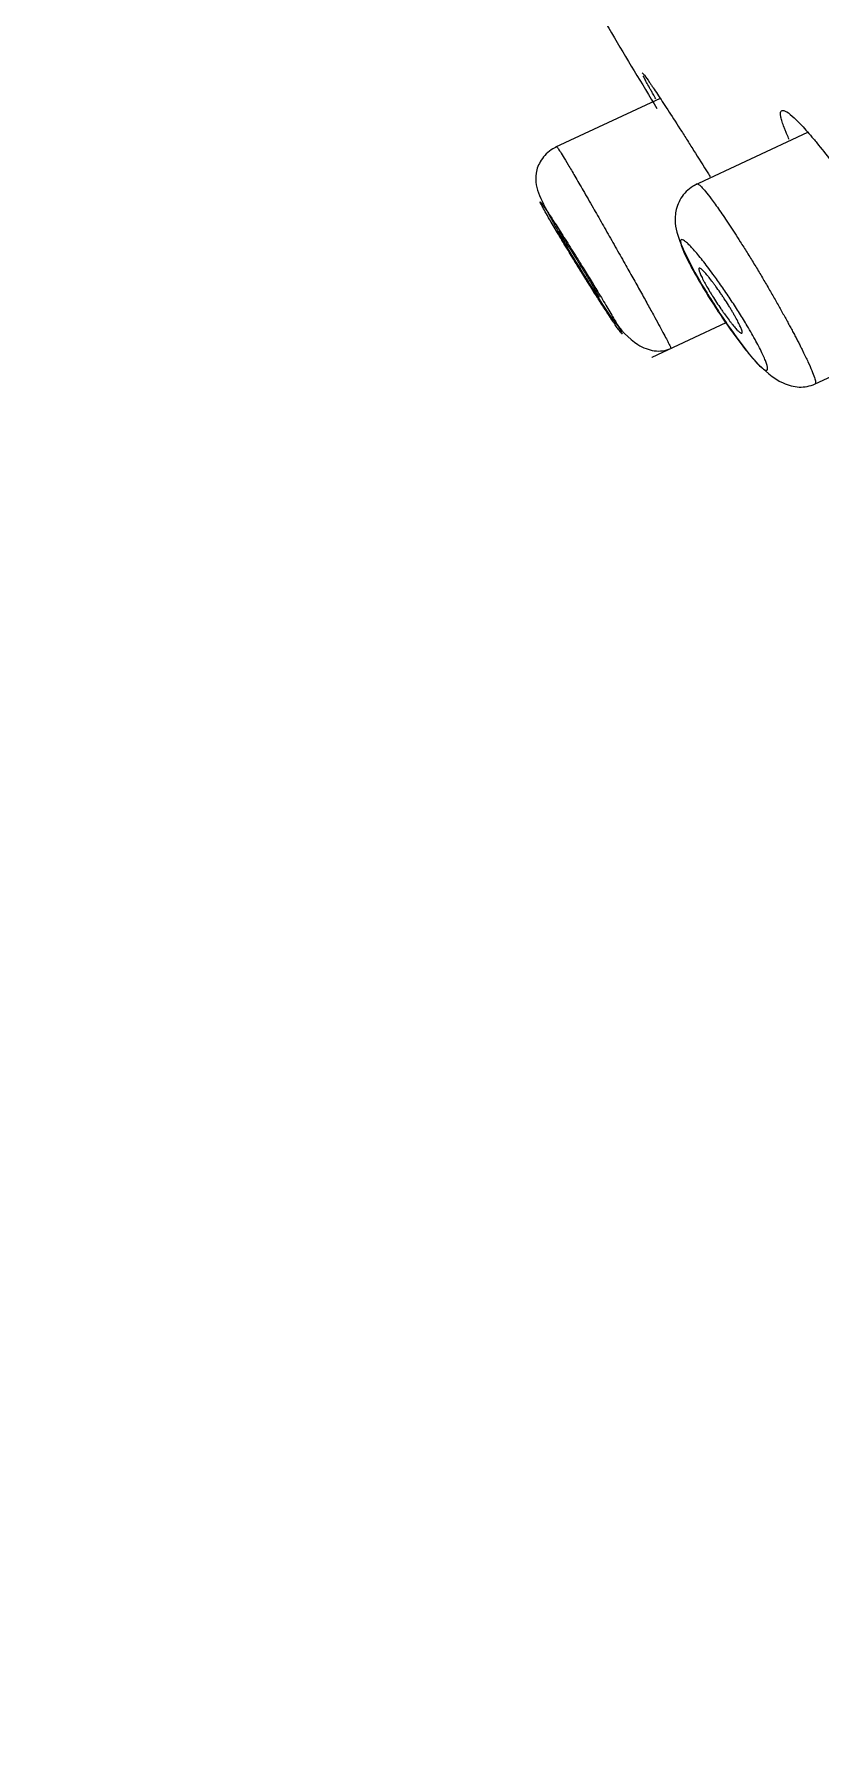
# Model space of a CAD drawing. Header units: millimetres. Extents: x 6110 to 6704, y -2661 to -1821.
# Drawn here: x 6577.61 to 6580.17, y -2181.93 to -2176.35 of the extents above; entities that cross this region are included whole.
import ezdxf

# ---------------------------------------------------------------- set-up
doc = ezdxf.new("R2010")
doc.units = ezdxf.units.MM
doc.header["$LTSCALE"] = 0.1
doc.linetypes.add('HIDDEN2', pattern=[4.7625, 3.175, -1.5875])
doc.layers.add('1', color=4, linetype='HIDDEN2', lineweight=13)
doc.layers.add('DIM', color=3, linetype='Continuous', lineweight=9)

msp = doc.modelspace()

# ---------------------------------------------------------------- hatches: boundary and pattern name
at = {"layer": 'DIM'}
h = msp.add_hatch(dxfattribs=at)
h.set_pattern_fill('ANSI31', color=2)
edge = h.paths.add_edge_path()
edge.add_line((6619.6172, -2595.9805), (6619.6172, -1962.2056))
edge.add_line((6634.6172, -1966.1101), (6619.6172, -1966.1101))
edge.add_line((6634.6172, -2610.9805), (6634.6172, -1966.1101))
edge.add_line((6634.6172, -2610.9805), (6184.4567, -2610.9805))
edge.add_line((6619.6172, -2595.9805), (6184.4567, -2595.9805))
edge.add_line((6184.4567, -2610.9805), (6184.4567, -2595.9805))

# ---------------------------------------------------------------- linework, layer by layer
at = {"layer": '1', "color": 7, "linetype": 'Continuous', "lineweight": -3}
for p, q in [((6579.6457, -2176.5614), (6579.3058, -2176.7199)), ((6580.1238, -2176.6719), (6579.7535, -2176.8446)), ((6579.3058, -2176.7199), (6579.3052, -2176.7202)), ((6579.6193, -2177.4013), (6579.86, -2177.289)), ((6580.1481, -2177.4881), (6580.5414, -2177.3047)), ((6579.6187, -2177.4016), (6579.6193, -2177.4013)), ((6580.148, -2177.4882), (6580.1481, -2177.4881))]:
    msp.add_line(p, q, dxfattribs=at)
msp.add_arc((6613.8473, -2155.8693), 40, 210.38689, 211.20611, dxfattribs=at)
for points, knots in [([(6579.5871, -2176.4784), (6579.5872, -2176.4784), (6579.5872, -2176.4784), (6579.5877, -2176.4784), (6579.5885, -2176.479), (6579.5904, -2176.481), (6579.5911, -2176.4819), (6579.5927, -2176.4839), (6579.5936, -2176.485), (6579.5987, -2176.4916), (6579.6042, -2176.4994), (6579.6131, -2176.5122), (6579.6149, -2176.5149), (6579.6189, -2176.5207), (6579.6209, -2176.5237), (6579.6273, -2176.5332), (6579.6365, -2176.547), (6579.6469, -2176.5628), (6579.6579, -2176.5797), (6579.6638, -2176.5887), (6579.6822, -2176.6172), (6579.6954, -2176.6378), (6579.7165, -2176.6708), (6579.7238, -2176.6822), (6579.735, -2176.6998), (6579.7388, -2176.7058), (6579.7464, -2176.7179), (6579.7503, -2176.7239), (6579.7697, -2176.7546), (6579.7856, -2176.7799), (6579.8039, -2176.8092), (6579.8061, -2176.8125), (6579.8082, -2176.8159)], [0, 0, 0, 0, 0.008057, 0.008057, 0.077628, 0.077628, 0.112414, 0.112414, 0.147199, 0.147199, 0.286341, 0.286341, 0.321126, 0.321126, 0.355912, 0.355912, 0.425483, 0.495054, 0.495054, 0.564625, 0.564625, 0.703766, 0.703766, 0.773337, 0.773337, 0.808123, 0.808123, 0.842908, 0.842908, 0.98205, 0.98205, 1, 1, 1, 1]), ([(6579.6315, -2176.5631), (6579.6284, -2176.5576), (6579.6254, -2176.5524), (6579.6204, -2176.5436), (6579.6184, -2176.54), (6579.6145, -2176.533), (6579.6126, -2176.5297), (6579.6074, -2176.5203), (6579.6011, -2176.5088), (6579.5964, -2176.4998), (6579.5934, -2176.494), (6579.5925, -2176.4922), (6579.5913, -2176.4898), (6579.5909, -2176.489), (6579.5906, -2176.4882)], [0, 0, 0, 0, 0.152025, 0.152025, 0.264968, 0.264968, 0.37791, 0.37791, 0.603796, 0.829682, 0.829682, 0.942625, 0.942625, 1, 1, 1, 1]), ([(6580.0645, -2176.6947), (6580.0617, -2176.6887), (6580.0592, -2176.6831), (6580.0551, -2176.6737), (6580.0535, -2176.6698), (6580.0504, -2176.6625), (6580.049, -2176.659), (6580.0451, -2176.6489), (6580.0408, -2176.6366), (6580.0382, -2176.6267), (6580.0368, -2176.6202), (6580.0365, -2176.6181), (6580.036, -2176.6144), (6580.0359, -2176.6127), (6580.0359, -2176.6049), (6580.0376, -2176.6013), (6580.0426, -2176.5998), (6580.0447, -2176.5999), (6580.0486, -2176.6011), (6580.0499, -2176.6016), (6580.0529, -2176.6031), (6580.0545, -2176.6039), (6580.0628, -2176.6091), (6580.071, -2176.6157), (6580.0831, -2176.627), (6580.0856, -2176.6294), (6580.0908, -2176.6346), (6580.0935, -2176.6373), (6580.1018, -2176.6459), (6580.1135, -2176.6584), (6580.1263, -2176.673), (6580.1364, -2176.6847), (6580.1398, -2176.6888), (6580.1468, -2176.6971), (6580.1504, -2176.7015), (6580.1686, -2176.7237), (6580.1839, -2176.7431), (6580.2079, -2176.7744), (6580.2161, -2176.7853), (6580.2286, -2176.8021), (6580.2329, -2176.8079), (6580.2414, -2176.8195), (6580.2457, -2176.8253), (6580.2671, -2176.8549), (6580.2844, -2176.8793), (6580.3062, -2176.9109), (6580.3106, -2176.9173), (6580.3194, -2176.9302), (6580.3238, -2176.9367), (6580.337, -2176.9562), (6580.3457, -2176.9693), (6580.3715, -2177.0084), (6580.3883, -2177.0345), (6580.4088, -2177.0671), (6580.4129, -2177.0736), (6580.421, -2177.0866), (6580.425, -2177.0931), (6580.4367, -2177.1123), (6580.4519, -2177.1374), (6580.4661, -2177.1617), (6580.4764, -2177.1795), (6580.4798, -2177.1854), (6580.4865, -2177.1971), (6580.4897, -2177.2029), (6580.5056, -2177.2315), (6580.517, -2177.2528), (6580.527, -2177.2725)], [0, 0, 0, 0, 0.022578, 0.022578, 0.038868, 0.038868, 0.055159, 0.055159, 0.08774, 0.12032, 0.12032, 0.136611, 0.136611, 0.152901, 0.152901, 0.218062, 0.218062, 0.250643, 0.250643, 0.266934, 0.266934, 0.283224, 0.283224, 0.348385, 0.348385, 0.364676, 0.364676, 0.380966, 0.380966, 0.413547, 0.446128, 0.446128, 0.462418, 0.462418, 0.478708, 0.478708, 0.54387, 0.54387, 0.576451, 0.576451, 0.592741, 0.592741, 0.609031, 0.609031, 0.674193, 0.674193, 0.690483, 0.690483, 0.706773, 0.706773, 0.739354, 0.739354, 0.804516, 0.804516, 0.820806, 0.820806, 0.837096, 0.837096, 0.869677, 0.902258, 0.902258, 0.918548, 0.918548, 0.934839, 0.934839, 1, 1, 1, 1]), ([(6579.3098, -2176.7181), (6579.3012, -2176.7222), (6579.2854, -2176.7317), (6579.2662, -2176.7507), (6579.2526, -2176.7718), (6579.2418, -2176.8005), (6579.2404, -2176.8351), (6579.2534, -2176.8799), (6579.2797, -2176.9299), (6579.316, -2176.9958), (6579.3361, -2177.0304), (6579.3464, -2177.0478)], [0, 0, 0, 0, 0.058978, 0.117996, 0.176359, 0.23389, 0.348243, 0.469897, 0.735838, 0.872378, 1, 1, 1, 1]), ([(6579.3098, -2176.718), (6579.3098, -2176.718), (6579.3101, -2176.7179), (6579.3119, -2176.7199), (6579.3187, -2176.73), (6579.3301, -2176.7484), (6579.3467, -2176.776), (6579.3685, -2176.8132), (6579.3957, -2176.8602), (6579.4213, -2176.9047), (6579.4424, -2176.9416), (6579.4574, -2176.9679), (6579.4727, -2176.9948), (6579.4881, -2177.022), (6579.5036, -2177.0494), (6579.5191, -2177.0767), (6579.5338, -2177.1025), (6579.5475, -2177.1267), (6579.5603, -2177.1494), (6579.5727, -2177.1717), (6579.5849, -2177.1934), (6579.5965, -2177.2145), (6579.6077, -2177.2348), (6579.6184, -2177.2542), (6579.6251, -2177.2663), (6579.6283, -2177.2722)], [0, 0, 0, 0, 0.000723, 0.060542, 0.124184, 0.191655, 0.262961, 0.338105, 0.417091, 0.499921, 0.535605, 0.571289, 0.606975, 0.642661, 0.678347, 0.714034, 0.749721, 0.780378, 0.811213, 0.842227, 0.87342, 0.904794, 0.936348, 0.968083, 1, 1, 1, 1]), ([(6579.7654, -2176.839), (6579.7563, -2176.8434), (6579.7398, -2176.8535), (6579.7134, -2176.8803), (6579.6949, -2176.9202), (6579.6927, -2176.967), (6579.7046, -2177.019), (6579.7361, -2177.0863), (6579.7784, -2177.1631), (6579.805, -2177.2051), (6579.8089, -2177.211)], [0, 0, 0, 0, 0.062747, 0.126177, 0.24899, 0.364013, 0.475349, 0.708798, 0.959117, 1, 1, 1, 1]), ([(6579.7654, -2176.839), (6579.7654, -2176.839), (6579.7665, -2176.8385), (6579.77, -2176.8394), (6579.7789, -2176.8471), (6579.7924, -2176.8623), (6579.8082, -2176.8825), (6579.824, -2176.9043), (6579.8382, -2176.9246), (6579.8536, -2176.9472), (6579.87, -2176.9719), (6579.8872, -2176.9983), (6579.9029, -2177.0226), (6579.9165, -2177.0438), (6579.9277, -2177.0616), (6579.9388, -2177.0796), (6579.9499, -2177.0977), (6579.9609, -2177.1159), (6579.9717, -2177.134), (6579.9824, -2177.1521), (6579.9929, -2177.17), (6580.0032, -2177.1878), (6580.0133, -2177.2053), (6580.0231, -2177.2225), (6580.0326, -2177.2394), (6580.0418, -2177.2559), (6580.0507, -2177.2719), (6580.0593, -2177.2876), (6580.0675, -2177.3027), (6580.0753, -2177.3173), (6580.0828, -2177.3314), (6580.0899, -2177.3449), (6580.0966, -2177.3579), (6580.1029, -2177.3702), (6580.1068, -2177.3781), (6580.1087, -2177.3819)], [0, 0, 0, 0, 0.000281, 0.056492, 0.116883, 0.181459, 0.250225, 0.291842, 0.333467, 0.3751, 0.416743, 0.458393, 0.500053, 0.525243, 0.550194, 0.574909, 0.599386, 0.623627, 0.647631, 0.6714, 0.694934, 0.718233, 0.741298, 0.764128, 0.786726, 0.809091, 0.831224, 0.853125, 0.874795, 0.896235, 0.917445, 0.938426, 0.959178, 0.979703, 1, 1, 1, 1]), ([(6579.4855, -2177.2594), (6579.4814, -2177.2526), (6579.4729, -2177.2382), (6579.4586, -2177.2144), (6579.4405, -2177.1846), (6579.4184, -2177.1484), (6579.3953, -2177.1109), (6579.375, -2177.0784), (6579.3579, -2177.051), (6579.3413, -2177.0247), (6579.3255, -2176.9997), (6579.3108, -2176.9767), (6579.2974, -2176.956), (6579.2855, -2176.9378), (6579.2754, -2176.9226), (6579.2673, -2176.9107), (6579.2611, -2176.902), (6579.2572, -2176.8971), (6579.2553, -2176.8957), (6579.2568, -2176.9001), (6579.2638, -2176.9135), (6579.2754, -2176.9343), (6579.2898, -2176.9591), (6579.3047, -2176.9843), (6579.3189, -2177.0081), (6579.3343, -2177.0337), (6579.3505, -2177.0605), (6579.3674, -2177.0882), (6579.3876, -2177.1209), (6579.4108, -2177.1582), (6579.436, -2177.1982), (6579.4595, -2177.235), (6579.478, -2177.2635), (6579.4919, -2177.2847), (6579.5021, -2177.2998), (6579.5103, -2177.3117), (6579.5165, -2177.3203), (6579.5205, -2177.3252), (6579.5222, -2177.3264), (6579.5216, -2177.3241), (6579.5187, -2177.3179), (6579.5136, -2177.3082), (6579.5063, -2177.2952), (6579.4969, -2177.2789), (6579.4895, -2177.2662), (6579.4855, -2177.2594)], [0, 0, 0, 0, 0.020944, 0.041692, 0.062597, 0.093906, 0.125051, 0.146012, 0.16673, 0.187556, 0.208486, 0.229202, 0.250061, 0.270963, 0.291668, 0.312549, 0.333466, 0.354157, 0.37502, 0.406289, 0.437459, 0.468763, 0.500043, 0.520891, 0.54162, 0.562602, 0.583421, 0.604124, 0.625068, 0.656251, 0.687505, 0.718717, 0.749961, 0.770841, 0.791564, 0.812478, 0.833334, 0.854055, 0.874983, 0.89583, 0.916541, 0.93746, 0.958349, 0.97908, 1, 1, 1, 1]), ([(6579.4417, -2177.2071), (6579.4414, -2177.2066), (6579.4358, -2177.1978), (6579.4246, -2177.18), (6579.4076, -2177.1529), (6579.3903, -2177.1252), (6579.3729, -2177.0971), (6579.3559, -2177.0693), (6579.3393, -2177.0421), (6579.3237, -2177.0161), (6579.3091, -2176.9917), (6579.2982, -2176.9733), (6579.2922, -2176.9632), (6579.2904, -2176.9601)], [0, 0, 0, 0, 0.006293, 0.110751, 0.215685, 0.321327, 0.425775, 0.530809, 0.636245, 0.740665, 0.845903, 0.951263, 1, 1, 1, 1]), ([(6579.3143, -2176.9918), (6579.3144, -2176.9918), (6579.3146, -2176.9919), (6579.3151, -2176.9925), (6579.3155, -2176.9929), (6579.317, -2176.9948), (6579.3184, -2176.9968), (6579.3212, -2177.0007), (6579.3222, -2177.0021), (6579.3244, -2177.0054), (6579.3255, -2177.0071), (6579.3293, -2177.0128), (6579.3322, -2177.0172), (6579.3386, -2177.027), (6579.342, -2177.0323), (6579.3475, -2177.0409), (6579.3494, -2177.0439), (6579.3533, -2177.05), (6579.3553, -2177.0532), (6579.3614, -2177.0628), (6579.3655, -2177.0695), (6579.3719, -2177.0797), (6579.3741, -2177.0831), (6579.3784, -2177.0901), (6579.3806, -2177.0936), (6579.3871, -2177.1041), (6579.3913, -2177.111), (6579.3977, -2177.1213), (6579.3998, -2177.1248), (6579.4039, -2177.1315), (6579.4079, -2177.1381), (6579.4117, -2177.1445), (6579.4155, -2177.1507), (6579.4173, -2177.1538), (6579.4227, -2177.1627), (6579.4259, -2177.1682), (6579.4289, -2177.1733)], [0, 0, 0, 0, 0.039645, 0.039645, 0.0814, 0.0814, 0.164909, 0.164909, 0.206664, 0.206664, 0.248418, 0.248418, 0.331927, 0.331927, 0.415436, 0.415436, 0.457191, 0.457191, 0.498945, 0.498945, 0.582455, 0.582455, 0.624209, 0.624209, 0.665964, 0.665964, 0.749473, 0.749473, 0.791227, 0.791227, 0.832982, 0.874736, 0.874736, 0.916491, 0.916491, 1, 1, 1, 1]), ([(6579.4446, -2177.2037), (6579.4445, -2177.2035), (6579.4443, -2177.2033), (6579.4438, -2177.2027), (6579.4428, -2177.2013), (6579.4408, -2177.1985), (6579.4388, -2177.1956), (6579.4366, -2177.1924), (6579.4354, -2177.1906), (6579.4316, -2177.1849), (6579.4287, -2177.1805), (6579.4239, -2177.1732), (6579.4223, -2177.1706), (6579.4188, -2177.1653), (6579.417, -2177.1625), (6579.4115, -2177.1539), (6579.4076, -2177.1478), (6579.4015, -2177.1381), (6579.3994, -2177.1348), (6579.3952, -2177.1282), (6579.3931, -2177.1248), (6579.3868, -2177.1146), (6579.3824, -2177.1077), (6579.3737, -2177.0936), (6579.3695, -2177.0867), (6579.3632, -2177.0764), (6579.3611, -2177.073), (6579.357, -2177.0662), (6579.355, -2177.0629), (6579.3491, -2177.0531), (6579.3453, -2177.0469), (6579.3401, -2177.0381), (6579.3384, -2177.0352), (6579.3351, -2177.0296), (6579.3335, -2177.027), (6579.3291, -2177.0195), (6579.3265, -2177.0149), (6579.323, -2177.0089), (6579.322, -2177.007), (6579.3201, -2177.0036), (6579.3183, -2177.0005), (6579.317, -2176.998), (6579.3162, -2176.9964), (6579.3159, -2176.9959), (6579.3156, -2176.9952), (6579.3155, -2176.995), (6579.3154, -2176.9948)], [0, 0, 0, 0, 0.010196, 0.010196, 0.02835, 0.064658, 0.100966, 0.100966, 0.137275, 0.137275, 0.209891, 0.209891, 0.246199, 0.246199, 0.282507, 0.282507, 0.355123, 0.355123, 0.391431, 0.391431, 0.42774, 0.42774, 0.500356, 0.500356, 0.572972, 0.572972, 0.60928, 0.60928, 0.645588, 0.645588, 0.718205, 0.718205, 0.754513, 0.754513, 0.790821, 0.790821, 0.863437, 0.863437, 0.899745, 0.899745, 0.936053, 0.972361, 0.972361, 0.990515, 0.990515, 1, 1, 1, 1]), ([(6579.9682, -2177.3713), (6579.9646, -2177.3643), (6579.9568, -2177.3495), (6579.9432, -2177.3252), (6579.9256, -2177.295), (6579.9033, -2177.2587), (6579.8763, -2177.2169), (6579.8486, -2177.1759), (6579.8242, -2177.1413), (6579.8036, -2177.1135), (6579.7869, -2177.0916), (6579.7712, -2177.0721), (6579.7569, -2177.0552), (6579.7442, -2177.0413), (6579.7333, -2177.0306), (6579.7245, -2177.0232), (6579.7178, -2177.0195), (6579.7134, -2177.0194), (6579.7114, -2177.0228), (6579.7118, -2177.0299), (6579.7152, -2177.0424), (6579.723, -2177.0621), (6579.7355, -2177.0879), (6579.7492, -2177.1139), (6579.7627, -2177.1382), (6579.7728, -2177.1555), (6579.7781, -2177.1644)], [0, 0, 0, 0, 0.037115, 0.073925, 0.111069, 0.166599, 0.222058, 0.277615, 0.333059, 0.370269, 0.407104, 0.444175, 0.481386, 0.518222, 0.555303, 0.592512, 0.629329, 0.666408, 0.70365, 0.740443, 0.777489, 0.833177, 0.888725, 0.925821, 0.962681, 1, 1, 1, 1]), ([(6579.3769, -2177.0989), (6579.3794, -2177.1029), (6579.3942, -2177.1273), (6579.4338, -2177.1914), (6579.4903, -2177.2819), (6579.5571, -2177.3572), (6579.6274, -2177.3855), (6579.6625, -2177.3801), (6579.6805, -2177.3727)], [0, 0, 0, 0, 0.026487, 0.158733, 0.425778, 0.697321, 0.846473, 1, 1, 1, 1]), ([(6579.8991, -2177.2882), (6579.9018, -2177.2934), (6579.904, -2177.2981), (6579.9067, -2177.3044), (6579.9075, -2177.3063), (6579.9089, -2177.3099), (6579.9095, -2177.3116), (6579.911, -2177.3161), (6579.9115, -2177.3184), (6579.9115, -2177.3205), (6579.9115, -2177.3209), (6579.9114, -2177.3216), (6579.9113, -2177.3219), (6579.911, -2177.3227), (6579.9107, -2177.323), (6579.9094, -2177.3235), (6579.9081, -2177.3232), (6579.9055, -2177.3216), (6579.9045, -2177.3209), (6579.9024, -2177.3193), (6579.9001, -2177.3173), (6579.8974, -2177.3146), (6579.8945, -2177.3117), (6579.893, -2177.31), (6579.8882, -2177.3047), (6579.8847, -2177.3007), (6579.879, -2177.2938), (6579.8771, -2177.2913), (6579.8731, -2177.2862), (6579.871, -2177.2836), (6579.8647, -2177.2753), (6579.8604, -2177.2695), (6579.8537, -2177.2602), (6579.8514, -2177.257), (6579.8468, -2177.2505), (6579.8446, -2177.2472), (6579.8377, -2177.2372), (6579.8332, -2177.2304), (6579.8241, -2177.2165), (6579.8196, -2177.2096), (6579.8132, -2177.1993), (6579.8111, -2177.1959), (6579.807, -2177.1892), (6579.805, -2177.1858), (6579.7992, -2177.1759), (6579.7956, -2177.1697), (6579.7906, -2177.1607), (6579.789, -2177.1577), (6579.786, -2177.1521), (6579.7846, -2177.1494), (6579.7806, -2177.1416), (6579.7784, -2177.1369), (6579.7756, -2177.1306), (6579.7748, -2177.1286), (6579.7734, -2177.125), (6579.7722, -2177.1217), (6579.7715, -2177.1191), (6579.771, -2177.1167), (6579.7708, -2177.1157), (6579.7707, -2177.1132), (6579.7712, -2177.1121), (6579.7724, -2177.1116), (6579.773, -2177.1116), (6579.7743, -2177.112), (6579.775, -2177.1123), (6579.7776, -2177.1139), (6579.7797, -2177.1155), (6579.7835, -2177.119), (6579.7848, -2177.1204), (6579.7877, -2177.1233), (6579.7907, -2177.1266), (6579.7941, -2177.1303), (6579.7976, -2177.1344), (6579.7994, -2177.1366), (6579.8051, -2177.1436), (6579.8091, -2177.1486), (6579.8153, -2177.1568), (6579.8175, -2177.1597), (6579.8218, -2177.1656), (6579.8241, -2177.1686), (6579.8308, -2177.1779), (6579.8353, -2177.1844), (6579.8422, -2177.1944), (6579.8445, -2177.1978), (6579.8491, -2177.2046), (6579.8514, -2177.2081), (6579.8581, -2177.2184), (6579.8625, -2177.2253), (6579.869, -2177.2356), (6579.8711, -2177.239), (6579.8753, -2177.2458), (6579.8793, -2177.2524), (6579.883, -2177.2588), (6579.8866, -2177.2651), (6579.8884, -2177.2682), (6579.8934, -2177.2773), (6579.8964, -2177.283), (6579.8991, -2177.2882)], [0, 0, 0, 0, 0.03125, 0.03125, 0.046875, 0.046875, 0.0625, 0.0625, 0.09375, 0.09375, 0.101563, 0.101563, 0.109375, 0.109375, 0.125, 0.125, 0.15625, 0.15625, 0.171875, 0.171875, 0.1875, 0.203125, 0.203125, 0.21875, 0.21875, 0.25, 0.25, 0.265625, 0.265625, 0.28125, 0.28125, 0.3125, 0.3125, 0.328125, 0.328125, 0.34375, 0.34375, 0.375, 0.375, 0.40625, 0.40625, 0.421875, 0.421875, 0.4375, 0.4375, 0.46875, 0.46875, 0.484375, 0.484375, 0.5, 0.5, 0.53125, 0.53125, 0.546875, 0.546875, 0.5625, 0.578125, 0.578125, 0.59375, 0.59375, 0.625, 0.625, 0.640625, 0.640625, 0.65625, 0.65625, 0.6875, 0.6875, 0.703125, 0.703125, 0.71875, 0.734375, 0.734375, 0.75, 0.75, 0.78125, 0.78125, 0.796875, 0.796875, 0.8125, 0.8125, 0.84375, 0.84375, 0.859375, 0.859375, 0.875, 0.875, 0.90625, 0.90625, 0.921875, 0.921875, 0.9375, 0.953125, 0.953125, 0.96875, 0.96875, 1, 1, 1, 1]), ([(6579.4289, -2177.1733), (6579.4319, -2177.1784), (6579.4346, -2177.1829), (6579.438, -2177.1888), (6579.439, -2177.1907), (6579.441, -2177.1941), (6579.4418, -2177.1957), (6579.4441, -2177.1999), (6579.4452, -2177.202), (6579.4463, -2177.2042), (6579.4465, -2177.2048), (6579.4468, -2177.2056), (6579.4468, -2177.2058), (6579.4467, -2177.2059), (6579.4467, -2177.2059), (6579.4467, -2177.2059)], [0, 0, 0, 0, 0.249266, 0.249266, 0.373899, 0.373899, 0.498532, 0.498532, 0.747798, 0.747798, 0.872431, 0.872431, 0.997064, 0.997064, 1, 1, 1, 1]), ([(6579.7781, -2177.1644), (6579.7781, -2177.1644), (6579.7833, -2177.1732), (6579.7941, -2177.1912), (6579.8114, -2177.2188), (6579.8294, -2177.2466), (6579.8478, -2177.2741), (6579.8661, -2177.3008), (6579.8873, -2177.3305), (6579.9106, -2177.3619), (6579.9346, -2177.3921), (6579.9556, -2177.4164), (6579.9708, -2177.4317), (6579.9812, -2177.4402), (6579.988, -2177.4439), (6579.9924, -2177.444), (6579.9945, -2177.4405), (6579.9941, -2177.4333), (6579.9912, -2177.4226), (6579.986, -2177.4087), (6579.9784, -2177.3916), (6579.9719, -2177.3784), (6579.9682, -2177.3713)], [0, 0, 0, 0, 0.000018, 0.047573, 0.094889, 0.142825, 0.190458, 0.2378, 0.285658, 0.356995, 0.428429, 0.499848, 0.571253, 0.619056, 0.666446, 0.714227, 0.761978, 0.809351, 0.85716, 0.904853, 0.952192, 1, 1, 1, 1]), ([(6579.8089, -2177.211), (6579.8173, -2177.2247), (6579.8386, -2177.2584), (6579.8889, -2177.332), (6579.9527, -2177.4183), (6580.0267, -2177.4829), (6580.0969, -2177.5021), (6580.1311, -2177.4952), (6580.1482, -2177.4881)], [0, 0, 0, 0, 0.085625, 0.213986, 0.476827, 0.733873, 0.867198, 1, 1, 1, 1]), ([(6579.6283, -2177.2722), (6579.6341, -2177.2828), (6579.6448, -2177.3025), (6579.6581, -2177.3273), (6579.6684, -2177.3469), (6579.6757, -2177.3612), (6579.6799, -2177.3701), (6579.6807, -2177.3725), (6579.6805, -2177.3727), (6579.6805, -2177.3727)], [0, 0, 0, 0, 0.168701, 0.335674, 0.500933, 0.664496, 0.82638, 0.986604, 1, 1, 1, 1]), ([(6580.1087, -2177.3819), (6580.1148, -2177.3942), (6580.1258, -2177.4172), (6580.1385, -2177.4459), (6580.1468, -2177.468), (6580.1505, -2177.4827), (6580.1497, -2177.4873), (6580.1482, -2177.488), (6580.1482, -2177.4881)], [0, 0, 0, 0, 0.191994, 0.38675, 0.584337, 0.784822, 0.988267, 1, 1, 1, 1])]:
    msp.add_open_spline(points, degree=3, knots=knots, dxfattribs=at)

doc.saveas('drawing.dxf')
